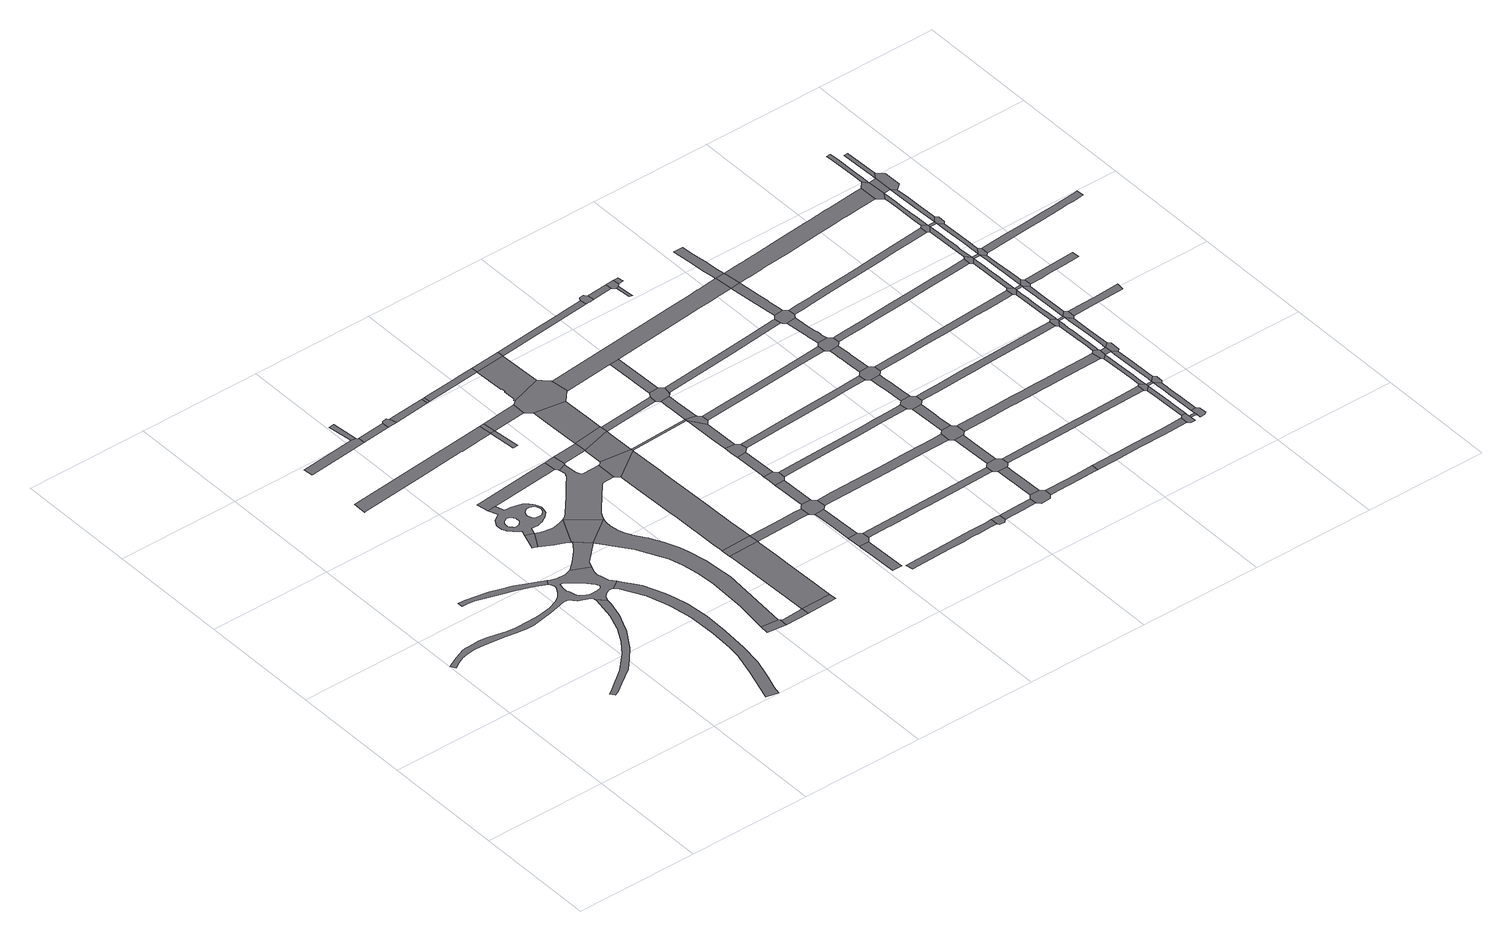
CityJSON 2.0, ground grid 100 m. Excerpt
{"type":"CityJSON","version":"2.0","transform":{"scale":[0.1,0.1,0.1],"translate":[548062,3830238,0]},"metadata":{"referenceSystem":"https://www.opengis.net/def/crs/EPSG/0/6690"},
"CityObjects":{
"road1":{"type":"Road","attributes":{"RoadStructureAttribute.sectionType":"1"},"geometry":[{"type":"MultiSurface","lod":"1","boundaries":[[[0,1,2,3,4,5,6,7,8,9,10,11,12,13,14,15,16,17,18,19,20,21,22,23,24,25,26,27,28,29,30,31,32,33,34,35,36,37,38,39,40,41,42,43,44,45,46,47,48,49,50,51,52,53,54,55,56,57,58,59,60],[61,62,63,64,65,66,67,68,69,70,71,72,73,74,75,76,77,78,79,80,81]]]}]},
"road2":{"type":"Road","attributes":{"RoadStructureAttribute.sectionType":"1"},"geometry":[{"type":"MultiSurface","lod":"1","boundaries":[[[53,82,83,84,85,86,87,88,89,90,91,92,93,94,95,96,97,98,99,100,101,102,103,54]]]}]},
"road3":{"type":"Road","attributes":{"RoadStructureAttribute.sectionType":"1"},"geometry":[{"type":"MultiSurface","lod":"1","boundaries":[[[104,105,106,107,108,109,110,111,112,113,114,12,11]]]}]},
"road4":{"type":"Road","attributes":{"RoadStructureAttribute.sectionType":"1"},"geometry":[{"type":"MultiSurface","lod":"1","boundaries":[[[115,116,117,118,119,120,121,122,123,124,125,126,127,60,59,128,129,130,131,132,133,134,135,136,137,138,139,140,141]]]}]},
"road5":{"type":"Road","attributes":{"RoadStructureAttribute.sectionType":"1"},"geometry":[{"type":"MultiSurface","lod":"1","boundaries":[[[142,143,144,145,146,147,148,149,150,151]]]}]},
"road6":{"type":"Road","geometry":[{"type":"MultiSurface","lod":"1","boundaries":[[[152,153,154,155,156,157]]]}]},
"road7":{"type":"Road","geometry":[{"type":"MultiSurface","lod":"1","boundaries":[[[158,159,160,161,162,5,4,163,164,165]]]}]},
"road8":{"type":"Road","attributes":{"RoadStructureAttribute.sectionType":"1"},"geometry":[{"type":"MultiSurface","lod":"1","boundaries":[[[166,167,168,169,170,171,172,173,157,156,174,175,176,177]]]}]},
"road9":{"type":"Road","geometry":[{"type":"MultiSurface","lod":"1","boundaries":[[[178,179,180,181,182]]]}]},
"road10":{"type":"Road","geometry":[{"type":"MultiSurface","lod":"1","boundaries":[[[183,184,185,152,157,186,187,188,189,190,191,192,193,194,195,196,197,198,199,200,201,202,203,204,205,206,207,208,209,210,211,212,213,214,215,216,217],[218,219,220,221,222,223,224,225,226,227,228,229,230,231,232,233,234,235,236,237,238,239,240,241,242,243,244,245,246,247,248,249,250,251,252,253,254,255],[256,257,258,259,260,261,262,263,264,265,266,267,268,269,270,271,272,273,274,275,276,277,278,279,280,281,282,283,284,285,286,287,288,289,290,291,292,293,294,295,296,297,298]]]}]},
"road11":{"type":"Road","attributes":{"RoadStructureAttribute.sectionType":"1"},"geometry":[{"type":"MultiSurface","lod":"1","boundaries":[[[299,300,301,302,303,304,305,306,307,308,309,310,311,312,313,314]]]}]},
"road12":{"type":"Road","geometry":[{"type":"MultiSurface","lod":"1","boundaries":[[[315,316,317,318,142,151]]]}]},
"road13":{"type":"Road","attributes":{"RoadStructureAttribute.sectionType":"1"},"geometry":[{"type":"MultiSurface","lod":"1","boundaries":[[[319,320,321,322,323,324,325,326,327,328,329,330,331,332,333,334,335,336,337,338,165,339,340,341,342,343,344,345,346,347,348,349,178,182]]]}]},
"road14":{"type":"Road","geometry":[{"type":"MultiSurface","lod":"1","boundaries":[[[177,176,158,165,338]]]}]},
"road15":{"type":"Road","attributes":{"RoadStructureAttribute.sectionType":"1"},"geometry":[{"type":"MultiSurface","lod":"1","boundaries":[[[350,181,180,351,352]]]}]},
"road16":{"type":"Road","attributes":{"RoadStructureAttribute.sectionType":"1"},"geometry":[{"type":"MultiSurface","lod":"1","boundaries":[[[353,149,148,354]]]}]},
"road17":{"type":"Road","attributes":{"RoadStructureAttribute.sectionType":"1"},"geometry":[{"type":"MultiSurface","lod":"1","boundaries":[[[355,356,357,358,206,205,359,360,361]]]}]},
"road18":{"type":"Road","geometry":[{"type":"MultiSurface","lod":"1","boundaries":[[[362,363,364,353,354,365,366]]]}]},
"road19":{"type":"Road","geometry":[{"type":"MultiSurface","lod":"1","boundaries":[[[367,368,352,351,369]]]}]},
"road20":{"type":"Road","geometry":[{"type":"MultiSurface","lod":"1","boundaries":[[[370,371,372,373,374,375,376,377,378,379,380,381,382,383,384,385,386,387,177,338,388,389,390,391,392,393,394,395,396]]]}]},
"road21":{"type":"Road","attributes":{"function":"3","RoadStructureAttribute.sectionType":"1"},"geometry":[{"type":"MultiSurface","lod":"1","boundaries":[[[397,398,399,400,401,402,403,404,405,406,407,368,367]]]}]},
"road22":{"type":"Road","attributes":{"RoadStructureAttribute.sectionType":"1"},"geometry":[{"type":"MultiSurface","lod":"1","boundaries":[[[408,409,410,411,366,365,412,413]]]}]},
"road23":{"type":"Road","geometry":[{"type":"MultiSurface","lod":"1","boundaries":[[[414,415,404,403]]]}]},
"road24":{"type":"Road","geometry":[{"type":"MultiSurface","lod":"1","boundaries":[[[416,355,361,417,418,378,377,419,420]]]}]},
"road25":{"type":"Road","geometry":[{"type":"MultiSurface","lod":"1","boundaries":[[[421,422,423,314]]]}]},
"road26":{"type":"Road","geometry":[{"type":"MultiSurface","lod":"1","boundaries":[[[424,299,314,423]]]}]},
"road27":{"type":"Road","geometry":[{"type":"MultiSurface","lod":"1","boundaries":[[[408,413,425,426]]]}]},
"road28":{"type":"Road","attributes":{"function":"3","RoadStructureAttribute.sectionType":"1"},"geometry":[{"type":"MultiSurface","lod":"1","boundaries":[[[427,428,429,430,431,432,433,434,435,436,437,438,439,440,441,442,443,444,445,415,414]]]}]},
"road29":{"type":"Road","attributes":{"RoadStructureAttribute.sectionType":"1"},"geometry":[{"type":"MultiSurface","lod":"1","boundaries":[[[446,447,416,420,448]]]}]},
"road30":{"type":"Road","attributes":{"RoadStructureAttribute.sectionType":"1"},"geometry":[{"type":"MultiSurface","lod":"1","boundaries":[[[449,450,424,423,451,452]]]}]},
"road31":{"type":"Road","geometry":[{"type":"MultiSurface","lod":"1","boundaries":[[[453,454,396,395,455,439,438,456]]]}]},
"road32":{"type":"Road","attributes":{"RoadStructureAttribute.sectionType":"1"},"geometry":[{"type":"MultiSurface","lod":"1","boundaries":[[[457,458,459,460,414,403,461,462,463,464,465,466,467]]]}]},
"road33":{"type":"Road","attributes":{"RoadStructureAttribute.sectionType":"1"},"geometry":[{"type":"MultiSurface","lod":"1","boundaries":[[[468,469,470,471,426,425,472]]]}]},
"road34":{"type":"Road","attributes":{"function":"3","RoadStructureAttribute.sectionType":"1"},"geometry":[{"type":"MultiSurface","lod":"1","boundaries":[[[473,474,475,476,448,477,478,479,453,456]]]}]},
"road35":{"type":"Road","geometry":[{"type":"MultiSurface","lod":"1","boundaries":[[[480,481,446,448,476,482,483]]]}]},
"road36":{"type":"Road","attributes":{"RoadStructureAttribute.sectionType":"1"},"geometry":[{"type":"MultiSurface","lod":"1","boundaries":[[[484,485,486,487,488,489,490]]]}]},
"road37":{"type":"Road","attributes":{"function":"3","RoadStructureAttribute.sectionType":"1"},"geometry":[{"type":"MultiSurface","lod":"1","boundaries":[[[491,492,446,481,493,494,495]]]}]},
"road38":{"type":"Road","geometry":[{"type":"MultiSurface","lod":"1","boundaries":[[[496,497,486,485,498,499,500]]]}]},
"road39":{"type":"Road","attributes":{"RoadStructureAttribute.sectionType":"1"},"geometry":[{"type":"MultiSurface","lod":"1","boundaries":[[[501,502,503,504,505,497,496]]]}]},
"road40":{"type":"Road","geometry":[{"type":"MultiSurface","lod":"1","boundaries":[[[506,507,508,509,510,449,452,511,491,495,512,513,514]]]}]},
"road41":{"type":"Road","geometry":[{"type":"MultiSurface","lod":"1","boundaries":[[[515,516,517,457,467,502,501,518,519,520]]]}]},
"road42":{"type":"Road","attributes":{"function":"3","RoadStructureAttribute.sectionType":"1"},"geometry":[{"type":"MultiSurface","lod":"1","boundaries":[[[521,522,472,523,524,525,526,527,528,529,530,508,507]]]}]},
"road43":{"type":"Road","attributes":{"RoadStructureAttribute.sectionType":"1"},"geometry":[{"type":"MultiSurface","lod":"1","boundaries":[[[531,532,516,515]]]}]},
"road44":{"type":"Road","geometry":[{"type":"MultiSurface","lod":"1","boundaries":[[[533,468,472,522]]]}]},
"road45":{"type":"Road","attributes":{"RoadStructureAttribute.sectionType":"1"},"geometry":[{"type":"MultiSurface","lod":"1","boundaries":[[[534,456,438,535,536]]]}]},
"road46":{"type":"Road","geometry":[{"type":"MultiSurface","lod":"1","boundaries":[[[537,538,539,540,532,531,541,542,543]]]}]},
"road47":{"type":"Road","attributes":{"RoadStructureAttribute.sectionType":"1"},"geometry":[{"type":"MultiSurface","lod":"1","boundaries":[[[544,545,483,482,546]]]}]},
"road48":{"type":"Road","attributes":{"RoadStructureAttribute.sectionType":"1"},"geometry":[{"type":"MultiSurface","lod":"1","boundaries":[[[547,548,549,550,539,538]]]}]},
"road49":{"type":"Road","attributes":{"RoadStructureAttribute.sectionType":"1"},"geometry":[{"type":"MultiSurface","lod":"1","boundaries":[[[551,552,553,554,555,556,557,558,559,560,561,562,563,564,565,566]]]}]},
"road50":{"type":"Road","geometry":[{"type":"MultiSurface","lod":"1","boundaries":[[[567,568,548,547,569,570,571,572,573]]]}]},
"road51":{"type":"Road","attributes":{"RoadStructureAttribute.sectionType":"1"},"geometry":[{"type":"MultiSurface","lod":"1","boundaries":[[[536,574,575,576,577,567,573,578]]]}]},
"road52":{"type":"Road","geometry":[{"type":"MultiSurface","lod":"1","boundaries":[[[534,536,578,579,580,581,582,583]]]}]},
"road53":{"type":"Road","attributes":{"RoadStructureAttribute.sectionType":"1"},"geometry":[{"type":"MultiSurface","lod":"1","boundaries":[[[584,585,586,587,588,589,534,583]]]}]},
"road54":{"type":"Road","geometry":[{"type":"MultiSurface","lod":"1","boundaries":[[[590,591,592,593,594,544,546,595,596,597,587,586,598,599]]]}]},
"road55":{"type":"Road","attributes":{"RoadStructureAttribute.sectionType":"1"},"geometry":[{"type":"MultiSurface","lod":"1","boundaries":[[[600,601,602,603,500,499,604,605,606,607,608,609,610,611]]]}]},
"road56":{"type":"Road","geometry":[{"type":"MultiSurface","lod":"1","boundaries":[[[612,613,614,615,616,617,618,593,592]]]}]},
"road57":{"type":"Road","attributes":{"RoadStructureAttribute.sectionType":"1"},"geometry":[{"type":"MultiSurface","lod":"1","boundaries":[[[619,620,621,622,623,624,625,626,533,522,627]]]}]},
"road58":{"type":"Road","geometry":[{"type":"MultiSurface","lod":"1","boundaries":[[[628,629,630,631,551,566,632,633,634,635,636]]]}]},
"road59":{"type":"Road","attributes":{"RoadStructureAttribute.sectionType":"1"},"geometry":[{"type":"MultiSurface","lod":"1","boundaries":[[[637,638,639,640,641,520,519,642,643,644]]]}]},
"road60":{"type":"Road","attributes":{"RoadStructureAttribute.sectionType":"1"},"geometry":[{"type":"MultiSurface","lod":"1","boundaries":[[[645,646,647,648,649,650,651,543,542,652,653,654,655,656,657]]]}]},
"road61":{"type":"Road","attributes":{"RoadStructureAttribute.sectionType":"1"},"geometry":[{"type":"MultiSurface","lod":"1","boundaries":[[[658,659,628,636,660,661]]]}]},
"road62":{"type":"Road","attributes":{"RoadStructureAttribute.sectionType":"1"},"geometry":[{"type":"MultiSurface","lod":"1","boundaries":[[[662,663,664,665,571,570,666,667,668,669,670,671,672]]]}]},
"road63":{"type":"Road","attributes":{"RoadStructureAttribute.sectionType":"1"},"geometry":[{"type":"MultiSurface","lod":"1","boundaries":[[[673,674,675,676,677,678,679,680,514,513,681,615,614,682,683,684,685,686,687,688,689,690,691]]]}]},
"road64":{"type":"Road","attributes":{"RoadStructureAttribute.sectionType":"1"},"geometry":[{"type":"MultiSurface","lod":"1","boundaries":[[[692,693,694,581,580,695,696,697,698]]]}]},
"road65":{"type":"Road","geometry":[{"type":"MultiSurface","lod":"1","boundaries":[[[699,700,701,702,658,661,703,704,705,706,707,708]]]}]},
"road66":{"type":"Road","geometry":[{"type":"MultiSurface","lod":"1","boundaries":[[[709,710,711,712,713,619,627,714,715,716,717]]]}]},
"road67":{"type":"Road","attributes":{"RoadStructureAttribute.sectionType":"1"},"geometry":[{"type":"MultiSurface","lod":"1","boundaries":[[[718,719,720,721,599,598,722,723,724,725,726,727]]]}]},
"road68":{"type":"Road","attributes":{"RoadStructureAttribute.sectionType":"1"},"geometry":[{"type":"MultiSurface","lod":"1","boundaries":[[[728,729,730,731,701,700,732,733,734,735]]]}]},
"road69":{"type":"Road","geometry":[{"type":"MultiSurface","lod":"1","boundaries":[[[736,737,738,739,600,611,740,728,735,741,742,743,744]]]}]},
"road70":{"type":"Road","attributes":{"RoadStructureAttribute.sectionType":"1"},"geometry":[{"type":"MultiSurface","lod":"1","boundaries":[[[745,717,716,746]]]}]},
"road71":{"type":"Road","attributes":{"RoadStructureAttribute.sectionType":"1"},"geometry":[{"type":"MultiSurface","lod":"1","boundaries":[[[747,748,749,750,751,752,738,737]]]}]},
"road72":{"type":"Road","geometry":[{"type":"MultiSurface","lod":"1","boundaries":[[[753,754,637,644,755,750,749,756,757,758]]]}]},
"road73":{"type":"Road","geometry":[{"type":"MultiSurface","lod":"1","boundaries":[[[759,760,761,762,763,764]]]}]},
"road74":{"type":"Road","geometry":[{"type":"MultiSurface","lod":"1","boundaries":[[[765,766,767,708,707,768,769,770,771,772,773]]]}]},
"road75":{"type":"Road","geometry":[{"type":"MultiSurface","lod":"1","boundaries":[[[774,745,746,775,764,763,776,777]]]}]},
"road76":{"type":"Road","attributes":{"RoadStructureAttribute.sectionType":"1"},"geometry":[{"type":"MultiSurface","lod":"1","boundaries":[[[778,779,780,781,782,783,784,785,754,753]]]}]},
"road77":{"type":"Road","attributes":{"RoadStructureAttribute.sectionType":"1"},"geometry":[{"type":"MultiSurface","lod":"1","boundaries":[[[786,787,774,777,788]]]}]},
"road78":{"type":"Road","geometry":[{"type":"MultiSurface","lod":"1","boundaries":[[[789,790,791,792,793,794,645,657,795,783,782,796,797,798]]]}]},
"road79":{"type":"Road","attributes":{"RoadStructureAttribute.sectionType":"1"},"geometry":[{"type":"MultiSurface","lod":"1","boundaries":[[[799,800,801,802,803,804,805,806,807,808,809,792,791]]]}]},
"road80":{"type":"Road","geometry":[{"type":"MultiSurface","lod":"1","boundaries":[[[810,811,812,813,814,815,662,672,816,806,805,817,818,819]]]}]},
"road81":{"type":"Road","attributes":{"RoadStructureAttribute.sectionType":"1"},"geometry":[{"type":"MultiSurface","lod":"1","boundaries":[[[820,821,822,823,824,825,826,827,828,829,813,812]]]}]},
"road82":{"type":"Road","geometry":[{"type":"MultiSurface","lod":"1","boundaries":[[[830,831,832,833,692,698,834,825,824,835,836,837]]]}]},
"road83":{"type":"Road","attributes":{"RoadStructureAttribute.sectionType":"1"},"geometry":[{"type":"MultiSurface","lod":"1","boundaries":[[[838,839,840,841,842,843,844,845,846,847,848,849,832,831]]]}]},
"road84":{"type":"Road","geometry":[{"type":"MultiSurface","lod":"1","boundaries":[[[850,851,852,718,727,853,845,844,854,855,856]]]}]},
"road85":{"type":"Road","attributes":{"RoadStructureAttribute.sectionType":"1"},"geometry":[{"type":"MultiSurface","lod":"1","boundaries":[[[857,858,859,860,861,862,863,691,864,851,850]]]}]},
"road86":{"type":"Road","geometry":[{"type":"MultiSurface","lod":"1","boundaries":[[[865,673,691,863]]]}]},
"road87":{"type":"Road","attributes":{"RoadStructureAttribute.sectionType":"1"},"geometry":[{"type":"MultiSurface","lod":"1","boundaries":[[[866,867,868,869,870,871,872,873,874,744,743,875,876,877,878,879,880,881,882,883]]]}]},
"road88":{"type":"Road","attributes":{"RoadStructureAttribute.sectionType":"1"},"geometry":[{"type":"MultiSurface","lod":"1","boundaries":[[[884,885,886,887,888,673,865,889,890,891,892,893,894,895]]]}]},
"road89":{"type":"Road","attributes":{"RoadStructureAttribute.sectionType":"1"},"geometry":[{"type":"MultiSurface","lod":"1","boundaries":[[[896,897,898,899,900,765,773,901,902,903,904,905]]]}]},
"road90":{"type":"Road","attributes":{"RoadStructureAttribute.sectionType":"1"},"geometry":[{"type":"MultiSurface","lod":"1","boundaries":[[[906,907,908,909,910,911,912,913,914,915,916,917,918,919,758,757,920,921,922,923,924,925,926,927,928,929,930,931,932,933,934]]]}]},
"road91":{"type":"Road","attributes":{"RoadStructureAttribute.sectionType":"1"},"geometry":[{"type":"MultiSurface","lod":"1","boundaries":[[[935,936,937,938,939,940,941,798,797,942,943,944,945,946,947,948,949,950,951,952]]]}]},
"road92":{"type":"Road","attributes":{"RoadStructureAttribute.sectionType":"1"},"geometry":[{"type":"MultiSurface","lod":"1","boundaries":[[[953,954,955,956,957,958,959,960,961,819,818,962,963,964,965,966,967,968,969,970,971,972]]]}]},
"road93":{"type":"Road","attributes":{"RoadStructureAttribute.sectionType":"1"},"geometry":[{"type":"MultiSurface","lod":"1","boundaries":[[[973,974,975,976,977,978,979,980,981,837,836,982,983,984,985,986,987,988,989,990]]]}]},
"road94":{"type":"Road","geometry":[{"type":"MultiSurface","lod":"1","boundaries":[[[991,992,993,994,896,905,995,996,997,998,999,1000]]]}]},
"road95":{"type":"Road","attributes":{"RoadStructureAttribute.sectionType":"1"},"geometry":[{"type":"MultiSurface","lod":"1","boundaries":[[[1001,1000,999,1002,1003]]]}]},
"road96":{"type":"Road","geometry":[{"type":"MultiSurface","lod":"1","boundaries":[[[1001,1004,1000]]]}]},
"road97":{"type":"Road","attributes":{"RoadStructureAttribute.sectionType":"1"},"geometry":[{"type":"MultiSurface","lod":"1","boundaries":[[[1005,1006,1007,1008,1009,1010,1011,1012,856,855,1013,1014,1015,1016,1017,1018,1019,1020,1021,1022]]]}]},
"road98":{"type":"Road","attributes":{"RoadStructureAttribute.sectionType":"1"},"geometry":[{"type":"MultiSurface","lod":"1","boundaries":[[[1023,1024,1025,1026,1027,1028,1029,1030,1031,1032,1033,1034,1035,1036,1037,993,992]]]}]},
"road99":{"type":"Road","geometry":[{"type":"MultiSurface","lod":"1","boundaries":[[[1038,1039,1040,1041,1042,1043,1001,1003,1044,1045,1046,1047,1048,1049]]]}]},
"road100":{"type":"Road","geometry":[{"type":"MultiSurface","lod":"1","boundaries":[[[1050,1051,866,883,1052,1053,1033,1032,1054]]]}]},
"road101":{"type":"Road","attributes":{"RoadStructureAttribute.sectionType":"1"},"geometry":[{"type":"MultiSurface","lod":"1","boundaries":[[[1055,1056,1057,1058,1059,1060,1061,1062,1063,1064,1065,1066,1067,1068,1069,1070,1071,1072,1073,865,863,1074,1075,1076,1077,1078,1079,1080,1081,1082,1083,1084,1085,1086,1087,1088,1089,1090,1091]]]}]},
"road102":{"type":"Road","attributes":{"RoadStructureAttribute.sectionType":"1"},"geometry":[{"type":"MultiSurface","lod":"1","boundaries":[[[1092,1093,1094,1095,1096,1097,1040,1039,1098,1099,1100,1101,1102]]]}]},
"road103":{"type":"Road","attributes":{"RoadStructureAttribute.sectionType":"1"},"geometry":[{"type":"MultiSurface","lod":"1","boundaries":[[[1103,1104,1054,1032,1105,1106,1092]]]}]},
"road104":{"type":"Road","attributes":{"RoadStructureAttribute.sectionType":"1"},"geometry":[{"type":"MultiSurface","lod":"1","boundaries":[[[1107,1108,1109,1110,1111,1112,1113,1114,1115,1116,1117,1118,1119,1120,1121,1050,1054]]]}]},
"road105":{"type":"Road","geometry":[{"type":"MultiSurface","lod":"1","boundaries":[[[1122,1123,1103,1092,1102,1124,1125,1126]]]}]},
"road106":{"type":"Road","geometry":[{"type":"MultiSurface","lod":"1","boundaries":[[[1127,906,934,1118,1117,1128,1129,1130,1131]]]}]},
"road107":{"type":"Road","attributes":{"RoadStructureAttribute.sectionType":"1"},"geometry":[{"type":"MultiSurface","lod":"1","boundaries":[[[1132,1133,1134,1135,1136,1137,1138,1139,1103,1123,1140,1141,1142,1143]]]}]},
"road108":{"type":"Road","attributes":{"RoadStructureAttribute.sectionType":"1"},"geometry":[{"type":"MultiSurface","lod":"1","boundaries":[[[1144,1128,1117,1145,1132]]]}]},
"road109":{"type":"Road","attributes":{"RoadStructureAttribute.sectionType":"1"},"geometry":[{"type":"MultiSurface","lod":"1","boundaries":[[[1146,1147,1148,1149,1150,1151,1152,1153,1154,1155,1156,1157,1158,1159,1160,1161,1127,1131]]]}]},
"road110":{"type":"Road","geometry":[{"type":"MultiSurface","lod":"1","boundaries":[[[1162,1144,1132,1143,1163,1164]]]}]},
"road111":{"type":"Road","geometry":[{"type":"MultiSurface","lod":"1","boundaries":[[[1165,1166,1167,935,952,1168,1156,1155,1169]]]}]},
"road112":{"type":"Road","attributes":{"RoadStructureAttribute.sectionType":"1"},"geometry":[{"type":"MultiSurface","lod":"1","boundaries":[[[1170,1171,1172,1173,1174,1175,1176,1177,1178,1144,1162,1179,1180,1181]]]}]},
"road113":{"type":"Road","attributes":{"RoadStructureAttribute.sectionType":"1"},"geometry":[{"type":"MultiSurface","lod":"1","boundaries":[[[1182,1183,1169,1155,1184,1170]]]}]},
"road114":{"type":"Road","attributes":{"RoadStructureAttribute.sectionType":"1"},"geometry":[{"type":"MultiSurface","lod":"1","boundaries":[[[1185,1186,1187,1188,1189,1190,1191,1192,1193,1194,1165,1169]]]}]},
"road115":{"type":"Road","geometry":[{"type":"MultiSurface","lod":"1","boundaries":[[[1195,1196,1182,1170,1181,1197,1198,1199]]]}]},
"road116":{"type":"Road","geometry":[{"type":"MultiSurface","lod":"1","boundaries":[[[1200,1201,1202,953,972,1203,1194,1193,1204]]]}]},
"road117":{"type":"Road","attributes":{"RoadStructureAttribute.sectionType":"1"},"geometry":[{"type":"MultiSurface","lod":"1","boundaries":[[[1205,1206,1207,1208,1209,1210,1182,1196,1211,1212,1213]]]}]},
"road118":{"type":"Road","attributes":{"RoadStructureAttribute.sectionType":"1"},"geometry":[{"type":"MultiSurface","lod":"1","boundaries":[[[1214,1215,1204,1193,1216,1205]]]}]},
"road119":{"type":"Road","attributes":{"RoadStructureAttribute.sectionType":"1"},"geometry":[{"type":"MultiSurface","lod":"1","boundaries":[[[1200,1217,1218,1219,1220,1221,1222,1223,1224,1225,1226,1201]]]}]},
"road120":{"type":"Road","geometry":[{"type":"MultiSurface","lod":"1","boundaries":[[[1227,1228,1214,1205,1213,1229,1230,1231]]]}]},
"road121":{"type":"Road","geometry":[{"type":"MultiSurface","lod":"1","boundaries":[[[1232,1233,1234,973,990,1235,1226,1225,1236]]]}]},
"road122":{"type":"Road","attributes":{"RoadStructureAttribute.sectionType":"1"},"geometry":[{"type":"MultiSurface","lod":"1","boundaries":[[[1237,1238,1239,1240,1241,1214,1228,1242,1243,1244,1245,1246]]]}]},
"road123":{"type":"Road","attributes":{"RoadStructureAttribute.sectionType":"1"},"geometry":[{"type":"MultiSurface","lod":"1","boundaries":[[[1247,1248,1236,1225,1249,1250]]]}]},
"road124":{"type":"Road","attributes":{"RoadStructureAttribute.sectionType":"1"},"geometry":[{"type":"MultiSurface","lod":"1","boundaries":[[[1251,1252,1253,1254,1255,1256,1257,1258,1259,1260,1261,1232,1236]]]}]},
"road125":{"type":"Road","geometry":[{"type":"MultiSurface","lod":"1","boundaries":[[[1262,1263,1247,1250,1237,1246,1264,1265,1266]]]}]},
"road126":{"type":"Road","geometry":[{"type":"MultiSurface","lod":"1","boundaries":[[[1267,1268,1005,1022,1269,1261,1260,1270]]]}]},
"road127":{"type":"Road","attributes":{"RoadStructureAttribute.sectionType":"1"},"geometry":[{"type":"MultiSurface","lod":"1","boundaries":[[[1271,1272,1273,1274,1199,1198,1275,1276,1277,1278,1279]]]}]},
"road128":{"type":"Road","attributes":{"RoadStructureAttribute.sectionType":"1"},"geometry":[{"type":"MultiSurface","lod":"1","boundaries":[[[1280,1281,1282,1283,1284,1285,1286,1247,1263,1287,1288,1289,1290]]]}]},
"road129":{"type":"Road","attributes":{"RoadStructureAttribute.sectionType":"1"},"geometry":[{"type":"MultiSurface","lod":"1","boundaries":[[[1291,1270,1260,1292,1280,1293]]]}]},
"road130":{"type":"Road","attributes":{"RoadStructureAttribute.sectionType":"1"},"geometry":[{"type":"MultiSurface","lod":"1","boundaries":[[[1294,1295,1296,1297,1298,1299,1300,1301,1302,1303,1304,1267,1270]]]}]},
"road131":{"type":"Road","geometry":[{"type":"MultiSurface","lod":"1","boundaries":[[[1305,1306,1293,1280,1290,1307,1308,1309]]]}]},
"road132":{"type":"Road","attributes":{"RoadStructureAttribute.sectionType":"1"},"geometry":[{"type":"MultiSurface","lod":"1","boundaries":[[[1310,1311,1312,1231,1230,1313,1314,1315,1316,1317,1318]]]}]},
"road133":{"type":"Road","geometry":[{"type":"MultiSurface","lod":"1","boundaries":[[[1319,1055,1091,1301,1300,1320]]]}]},
"road134":{"type":"Road","attributes":{"RoadStructureAttribute.sectionType":"1"},"geometry":[{"type":"MultiSurface","lod":"1","boundaries":[[[1321,1322,1323,1324,1325,1326,1293,1306,1327,1328,1329,1330,1331,1332]]]}]},
"road135":{"type":"Road","attributes":{"RoadStructureAttribute.sectionType":"1"},"geometry":[{"type":"MultiSurface","lod":"1","boundaries":[[[1333,1320,1300,1334,1321]]]}]},
"road136":{"type":"Road","attributes":{"RoadStructureAttribute.sectionType":"1"},"geometry":[{"type":"MultiSurface","lod":"1","boundaries":[[[1335,1336,1337,1338,1339,1340,1341,1342,1343,1319,1320]]]}]},
"road137":{"type":"Road","geometry":[{"type":"MultiSurface","lod":"1","boundaries":[[[1344,1333,1321,1332,1345,1346]]]}]},
"road138":{"type":"Road","attributes":{"RoadStructureAttribute.sectionType":"1"},"geometry":[{"type":"MultiSurface","lod":"1","boundaries":[[[1347,1348,1349,1350,1333,1344,1351,1352,1353,1354]]]}]},
"road139":{"type":"Road","attributes":{"RoadStructureAttribute.sectionType":"1"},"geometry":[{"type":"MultiSurface","lod":"1","boundaries":[[[1355,1356,1357,1358,1359,1360,1361,1362,1363,1266,1265,1364,1365,1366,1367,1368,1369,1370,1371,1372]]]}]}
},
"vertices":[
[1454,1709,0],[1439,1759,0],[1431,1806,0],[1433,1839,0],[1453,1889,0],[1312,1958,0],[1287,1947,0],[1265,1942,0],[1252,1939,0],[1190,1944,0],[1134,1963,0],[1121,1969,0],[1102,1930,0],[1115,1915,0],[1125,1893,0],[1123,1875,0],[1115,1855,0],[1096,1820,0],[1068,1788,0],[1064,1782,0],[1019,1752,0],[944,1724,0],[837,1705,0],[745,1699,0],[625,1703,0],[555,1710,0],[528,1715,0],[409,1738,0],[337,1748,0],[257,1747,0],[212,1742,0],[184,1739,0],[105,1705,0],[75,1690,0],[8,1657,0],[30,1619,0],[75,1645,0],[135,1676,0],[202,1689,0],[257,1694,0],[332,1690,0],[512,1668,0],[593,1658,0],[678,1646,0],[738,1644,0],[915,1676,0],[1062,1715,0],[1092,1713,0],[1107,1703,0],[1123,1686,0],[1145,1663,0],[1215,1634,0],[1243,1617,0],[1245,1602,0],[1306,1535,0],[1323,1575,0],[1355,1605,0],[1388,1618,0],[1405,1616,0],[1420,1613,0],[1488,1662,0],[1252,1819,0],[1264,1810,0],[1271,1804,0],[1311,1772,0],[1352,1723,0],[1364,1700,0],[1360,1685,0],[1357,1678,0],[1347,1673,0],[1322,1667,0],[1262,1667,0],[1251,1670,0],[1230,1677,0],[1192,1699,0],[1180,1717,0],[1174,1726,0],[1163,1770,0],[1156,1796,0],[1156,1823,0],[1165,1881,0],[1183,1876,0],
[1246,1582,0],[1213,1391,0],[1166,1266,0],[1161,1246,0],[1093,1125,0],[1014,1015,0],[964,964,0],[885,883,0],[718,761,0],[709,754,0],[669,731,0],[695,696,0],[734,714,0],[806,764,0],[938,856,0],[1011,939,0],[1096,1035,0],[1202,1206,0],[1226,1267,0],[1265,1352,0],[1269,1367,0],[1299,1490,0],
[903,2071,0],[808,2099,0],[733,2122,0],[543,2157,0],[489,2159,0],[488,2117,0],[533,2117,0],[591,2108,0],[764,2057,0],[889,2021,0],[1002,1977,0],
[1593,71,0],[1630,183,0],[1646,234,0],[1680,359,0],[1706,549,0],[1724,767,0],[1729,974,0],[1710,1159,0],[1681,1271,0],[1663,1348,0],[1596,1513,0],[1572,1546,0],[1508,1634,0],[1443,1596,0],[1545,1405,0],[1583,1280,0],[1586,1270,0],[1607,1203,0],[1634,1028,0],[1643,798,0],[1633,603,0],[1617,494,0],[1614,476,0],[1571,308,0],[1484,36,0],[1481,27,0],[1577,4,0],
[1047,4014,0],[592,3970,0],[601,3891,0],[607,3891,0],[611,3892,0],[999,3932,0],[1106,3943,0],[1100,3999,0],[1087,4007,0],[1086,4013,0],
[1315,2452,0],[1268,2312,0],[1283,2307,0],[1302,2298,0],[1303,2297,0],[1379,2427,0],
[1525,2187,0],[1480,2119,0],[1465,2103,0],[1379,2013,0],[1322,1962,0],[1477,1946,0],[1552,2018,0],[1628,2090,0],
[1582,2403,0],[1535,2396,0],[1520,2393,0],[1500,2395,0],[1475,2397,0],[1458,2401,0],[1433,2408,0],[1419,2411,0],[1407,2245,0],[1478,2210,0],[1516,2191,0],[1628,2420,0],
[1943,644,0],[1935,568,0],[2091,553,0],[2092,618,0],[2085,630,0],
[1329,2500,0],[1332,2492,0],[1321,2468,0],[1399,2483,0],[1457,2479,0],[1486,2487,0],[1502,2492,0],[1513,2498,0],[1531,2509,0],[1549,2520,0],[1588,2555,0],[1598,2595,0],[1599,2609,0],[1600,2622,0],[1585,2667,0],[1575,2681,0],[1557,2705,0],[1522,2727,0],[1444,2748,0],[1434,2749,0],[1379,2753,0],[1374,2770,0],[1359,2826,0],[1288,2818,0],[1317,2745,0],[1262,2707,0],[1233,2654,0],[1231,2638,0],[1230,2631,0],[1236,2604,0],[1248,2576,0],[1251,2569,0],[1269,2550,0],[1281,2537,0],[1325,2503,0],[1378,2588,0],[1371,2580,0],[1363,2573,0],[1356,2568,0],[1346,2565,0],[1336,2562,0],[1331,2563,0],[1326,2565,0],[1316,2567,0],[1308,2575,0],[1301,2580,0],[1300,2581,0],[1296,2587,0],[1291,2596,0],[1291,2597,0],[1288,2604,0],[1288,2614,0],[1288,2624,0],[1288,2627,0],[1290,2634,0],[1293,2642,0],[1300,2650,0],[1305,2657,0],[1312,2662,0],[1322,2667,0],[1330,2670,0],[1337,2672,0],[1352,2670,0],[1360,2665,0],[1368,2659,0],[1370,2658,0],[1375,2650,0],[1380,2643,0],[1385,2633,0],[1385,2625,0],[1385,2615,0],[1386,2605,0],[1383,2595,0],[1471,2594,0],[1468,2604,0],[1468,2612,0],[1468,2614,0],[1470,2624,0],[1473,2634,0],[1478,2644,0],[1485,2651,0],[1492,2656,0],[1500,2661,0],[1510,2667,0],[1520,2669,0],[1527,2667,0],[1535,2667,0],[1542,2667,0],[1552,2662,0],[1559,2658,0],[1560,2657,0],[1567,2650,0],[1575,2642,0],[1580,2635,0],[1583,2625,0],[1585,2615,0],[1585,2609,0],[1585,2605,0],[1583,2595,0],[1578,2585,0],[1573,2577,0],[1566,2570,0],[1558,2562,0],[1551,2557,0],[1541,2554,0],[1531,2552,0],[1529,2552,0],[1521,2552,0],[1519,2552,0],[1511,2554,0],[1508,2555,0],[1503,2556,0],[1493,2561,0],[1486,2569,0],[1478,2576,0],[1473,2584,0],
[1833,3578,0],[1560,3550,0],[1166,3510,0],[639,3457,0],[621,3455,0],[622,3343,0],[632,3344,0],[1170,3400,0],[1553,3440,0],[1568,3441,0],[1603,3445,0],[1692,3453,0],[1709,3455,0],[1772,3461,0],[1834,3468,0],[1841,3468,0],
[1081,4066,0],[1064,4228,0],[1022,4224,0],[1041,4062,0],
[2129,1211,0],[2121,1275,0],[2107,1450,0],[2078,1605,0],[2057,1676,0],[2049,1702,0],[2031,1744,0],[2021,1766,0],[2013,1782,0],[1981,1845,0],[1956,1894,0],[1954,1899,0],[1944,1914,0],[1890,1993,0],[1887,2000,0],[1867,2037,0],[1851,2089,0],[1839,2162,0],[1840,2209,0],[1846,2244,0],[1767,1908,0],[1810,1852,0],[1827,1818,0],[1897,1674,0],[1923,1621,0],[1956,1504,0],[1977,1384,0],[1983,1274,0],[1989,1217,0],[1975,907,0],[1945,664,0],
[2115,608,0],[2287,555,0],[2285,617,0],
[1333,4023,0],[1335,3967,0],
[1926,2985,0],[1766,2968,0],[1295,2920,0],[1273,2918,0],[1816,2872,0],[1865,2877,0],[1936,2885,0],
[1386,4047,0],[1351,4042,0],[1350,4041,0],[1417,3975,0],[1402,4029,0],
[2535,626,0],[2285,620,0],[2537,561,0],
[2062,2727,0],[2048,2731,0],[2036,2742,0],[2031,2754,0],[2026,2765,0],[2026,2767,0],[2019,2866,0],[2019,2878,0],[1953,2856,0],[1961,2803,0],[1958,2792,0],[1950,2778,0],[1945,2770,0],[1886,2700,0],[1807,2606,0],[1685,2463,0],[1660,2437,0],[1656,2435,0],[1862,2280,0],[1880,2309,0],[1902,2338,0],[1907,2344,0],[2079,2547,0],[2091,2555,0],[2105,2559,0],[2196,2562,0],[2199,2729,0],
[2535,639,0],[2531,780,0],[2523,1096,0],[2523,1097,0],[2521,1184,0],[2516,1369,0],[2516,1388,0],[2265,1382,0],[2266,1364,0],[2281,777,0],[2285,633,0],
[1708,4061,0],[1700,4061,0],[1701,4059,0],[1411,4030,0],[1672,4001,0],[1713,4005,0],
[2513,1469,0],[2263,1463,0],
[2015,2994,0],[1946,2874,0],[1947,2871,0],[2021,2884,0],[2025,2894,0],
[1861,3246,0],[1901,3249,0],[1881,3472,0],
[1873,3582,0],
[1739,4008,0],[1733,4064,0],
[2513,1482,0],[2512,1540,0],[2508,1675,0],[2502,1903,0],[2500,1963,0],[2490,2365,0],[2489,2413,0],[2489,2423,0],[2488,2452,0],[2482,2697,0],[2482,2700,0],[2482,2702,0],[2235,2531,0],[2235,2521,0],[2240,2359,0],[2250,1995,0],[2251,1957,0],[2261,1536,0],[2263,1475,0],
[2224,3016,0],[2221,3015,0],[2227,2913,0],
[2163,3612,0],[2086,3604,0],[2096,3495,0],[2160,3501,0],
[2229,2751,0],[2216,2735,0],[2210,2556,0],[2481,2721,0],
[2976,1479,0],[2921,1478,0],[2797,1475,0],[2719,1474,0],[2721,1393,0],[2753,1394,0],[2798,1395,0],[2904,1398,0],[2959,1399,0],[2978,1399,0],[2980,1399,0],
[2191,4108,0],[2057,4095,0],[2038,4092,0],[1752,4066,0],[2195,4052,0],
[2481,2724,0],[2481,2731,0],[2481,2734,0],[2475,2981,0],[2227,2904,0],[2228,2836,0],[2229,2771,0],
[2473,3040,0],[2473,3051,0],[2477,2981,0],[2473,3041,0],
[3111,785,0],[3109,904,0],[3027,902,0],[3027,891,0],[3030,785,0],[3035,553,0],[3118,555,0],
[2213,3458,0],[2217,3308,0],[2469,3200,0],[2468,3272,0],[2464,3416,0],
[3103,1024,0],[3024,1022,0],[3136,935,0],[3139,938,0],[3132,999,0],
[3093,1373,0],[3014,1369,0],[3017,1286,0],[3020,1178,0],[3024,1028,0],
[2482,3702,0],[2458,3724,0],[2202,3642,0],[2184,3628,0],[2168,3615,0],[2165,3496,0],[2540,3498,0],[2547,3499,0],[2531,3658,0],
[3091,1513,0],[3009,1512,0],[2990,1493,0],[3103,1382,0],[3125,1402,0],[3121,1483,0],
[2446,4074,0],[2446,4077,0],[2196,4040,0],[2203,3802,0],[2210,3802,0],[2212,3763,0],[2204,3762,0],[2204,3740,0],[2206,3664,0],[2194,3650,0],
[3084,1795,0],[3002,1792,0],
[2440,4132,0],
[2980,2746,0],[2482,2708,0],[2980,2731,0],
[3108,1888,0],[3080,1917,0],[2999,1914,0],[3001,1851,0],[3102,1816,0],[3108,1824,0],[3109,1887,0],
[2946,3090,0],[2943,3089,0],[2943,3028,0],
[3073,2199,0],[2993,2192,0],[2995,2090,0],[2999,1937,0],
[3917,560,0],[3866,558,0],[3722,555,0],[3690,555,0],[3605,551,0],[3588,551,0],[3147,539,0],[3154,481,0],[3491,489,0],[3582,491,0],[3615,492,0],[3691,496,0],[3766,496,0],[3855,499,0],[3908,500,0],[3918,500,0],
[2989,2323,0],[2991,2247,0],[3096,2222,0],[3107,2233,0],[3101,2293,0],[3092,2301,0],[3070,2319,0],
[2980,2718,0],[2980,2712,0],[2986,2442,0],[2987,2427,0],[3063,2605,0],
[3082,2629,0],[3089,2638,0],[3091,2698,0],[3088,2700,0],[3062,2723,0],
[3060,2725,0],[3055,2927,0],[3053,3010,0],[2973,3002,0],[2975,2925,0],[2975,2915,0],
[3077,3108,0],[3070,3114,0],[3052,3129,0],[2970,3124,0],[2951,3096,0],[2950,3021,0],[2951,3020,0],[2953,3019,0],[3072,3032,0],[3085,3102,0],
[4255,1026,0],[4168,1023,0],[3958,1018,0],[3686,1012,0],[3315,943,0],[3335,943,0],[3580,949,0],[3596,950,0],[3686,952,0],[3987,959,0],[4088,962,0],[4258,967,0],
[3049,3132,0],[3046,3291,0],[3040,3547,0],[2960,3541,0],[2966,3289,0],[2966,3279,0],[2970,3127,0],
[3244,4213,0],[3238,4213,0],[3064,4196,0],[3042,4193,0],[2808,4170,0],[2792,4167,0],[2791,4167,0],[2790,4167,0],[3250,4160,0],
[3991,561,0],[3961,561,0],[3953,561,0],[3951,561,0],[3931,491,0],[3931,484,0],[3968,479,0],[3970,480,0],[3992,501,0],
[4242,1508,0],[4165,1506,0],[3942,1500,0],[3681,1493,0],[3259,1485,0],[3682,1413,0],[4018,1422,0],[4244,1428,0],
[4229,1935,0],[4148,1931,0],[3979,1923,0],[3978,1923,0],[3909,1920,0],[3677,1909,0],[3194,1890,0],[3246,1830,0],[3247,1830,0],[3677,1849,0],[3766,1852,0],[3982,1863,0],[4233,1874,0],
[4270,568,0],[4122,563,0],[4155,505,0],[4269,509,0],
[4212,2362,0],[4137,2357,0],[4018,2349,0],[3673,2328,0],[3370,2249,0],[3384,2250,0],[3673,2268,0],[3795,2275,0],[3868,2280,0],[4035,2291,0],[4215,2301,0],
[4118,3815,0],[4028,3805,0],[3963,3798,0],[3941,3796,0],[3870,3789,0],[3658,3767,0],[3603,3761,0],[2539,3650,0],[2940,3539,0],[3040,3550,0],[3049,3551,0],[3053,3551,0],[3660,3616,0],[3698,3619,0],[3821,3633,0],[3950,3646,0],[3957,3647,0],[4023,3654,0],[4134,3666,0],
[4195,2788,0],[3983,2771,0],[3669,2744,0],[3669,2684,0],[3789,2694,0],[3969,2709,0],[4198,2728,0],
[4395,584,0],[4377,601,0],[4296,599,0],[4280,579,0],[4279,499,0],[4299,480,0],[4378,483,0],[4396,504,0],[4406,515,0],[4406,574,0],
[3297,4243,0],[3294,4246,0],[3259,4243,0],[3257,4240,0],[3256,4238,0],[3284,4163,0],[3287,4163,0],[3322,4167,0],[3316,4222,0],
[4151,3212,0],[4139,3210,0],[3892,3184,0],[3664,3161,0],[3081,3041,0],[3084,3042,0],[3665,3101,0],[3796,3114,0],[3987,3134,0],[4157,3152,0],
[4288,940,0],[4292,797,0],[4293,768,0],[4294,700,0],[4374,700,0],[4372,798,0],[4369,869,0],[4368,939,0],
[4384,1041,0],[4364,1060,0],[4284,1057,0],[4265,1037,0],[4269,957,0],[4377,949,0],[4388,961,0],[4397,971,0],[4394,1030,0],
[3486,4237,0],[3490,4184,0],
[4357,1313,0],[4355,1401,0],[4355,1402,0],[4276,1398,0],[4281,1208,0],[4283,1117,0],
[4352,1540,0],[4271,1538,0],[4265,1408,0],[4363,1410,0],[4384,1431,0],[4381,1510,0],
[3533,4036,0],[3546,4034,0],[3558,4032,0],[3558,4035,0],[3545,4169,0],[3522,4164,0],
[4831,584,0],[4775,582,0],[4609,578,0],[4481,516,0],[4670,520,0],[4810,522,0],[4812,522,0],[4818,522,0],[4833,523,0],
[3560,4244,0],[3518,4166,0],[3544,4171,0],[3564,4192,0],
[4350,1585,0],[4348,1640,0],[4347,1717,0],[4344,1809,0],[4343,1849,0],[4263,1845,0],[4264,1806,0],[4267,1713,0],
[3600,4248,0],[3594,4247,0],[3606,4196,0],
[4361,1950,0],[4360,1951,0],[4340,1969,0],[4260,1967,0],[4240,1947,0],[4238,1944,0],[4242,1865,0],[4363,1870,0],[4372,1880,0],[4372,1941,0],
[4336,2050,0],[4330,2182,0],[4330,2183,0],[4329,2190,0],[4326,2255,0],[4326,2260,0],[4326,2279,0],[4246,2274,0],[4249,2196,0],[4250,2179,0],[4252,2132,0],
[4344,2380,0],[4342,2382,0],[4321,2400,0],[4241,2394,0],[4222,2373,0],[4221,2372,0],[4225,2292,0],[4345,2300,0],[4355,2311,0],[4354,2371,0],
[4319,2451,0],[4313,2584,0],[4312,2598,0],[4311,2616,0],[4307,2708,0],[4228,2702,0],[4230,2649,0],[4232,2601,0],[4233,2580,0],[4235,2517,0],
[4321,2808,0],[4300,2824,0],[4219,2819,0],[4203,2798,0],[4209,2719,0],[4326,2728,0],[4335,2739,0],[4333,2799,0],
[4294,2877,0],[4293,2886,0],[4289,2925,0],[4287,2945,0],[4279,3024,0],[4274,3081,0],[4268,3133,0],[4190,3124,0],[4206,2952,0],[4209,2923,0],[4210,2917,0],[4216,2859,0],
[4256,3255,0],[4177,3244,0],[4159,3222,0],[4167,3143,0],[4286,3158,0],[4293,3166,0],[4288,3227,0],
[4251,3307,0],[4249,3329,0],[4245,3369,0],[4242,3394,0],[4242,3395,0],[4233,3483,0],[4214,3673,0],[4158,3430,0],
[4199,3822,0],
[5628,1062,0],[5458,1058,0],[5178,1050,0],[4980,1045,0],[4900,1043,0],[4898,1043,0],[4750,1040,0],[4565,1034,0],[4456,1031,0],[4551,974,0],[4733,979,0],[4918,984,0],[5121,989,0],[5280,993,0],[5432,997,0],[5433,997,0],[5475,998,0],[5629,1002,0],
[4078,4225,0],[4093,4078,0],[4101,3990,0],[4108,3922,0],[4115,3853,0],[4192,3888,0],[4192,3889,0],[4182,3985,0],[4181,3998,0],[4176,4050,0],[4169,4120,0],[4158,4224,0],
[5637,602,0],[5458,597,0],[5217,592,0],[5057,589,0],[5031,588,0],[4844,523,0],[4986,526,0],[5217,532,0],[5435,537,0],[5637,542,0],
[5613,1542,0],[5509,1539,0],[5417,1537,0],[5337,1535,0],[5179,1531,0],[5100,1529,0],[5007,1527,0],[4978,1526,0],[4896,1523,0],[4819,1522,0],[4763,1521,0],[4645,1517,0],[4521,1514,0],[4423,1512,0],[4460,1433,0],[4614,1437,0],[4722,1439,0],[4821,1442,0],[4861,1443,0],[4890,1443,0],[4941,1445,0],[5038,1447,0],[5102,1449,0],[5156,1451,0],[5304,1455,0],[5419,1457,0],[5431,1457,0],[5553,1460,0],[5620,1462,0],
[5603,1996,0],[5424,1987,0],[5185,1977,0],[4988,1969,0],[4786,1960,0],[4602,1951,0],[4452,1945,0],[4508,1885,0],[4625,1891,0],[4744,1896,0],[4854,1900,0],[5000,1908,0],[5124,1914,0],[5246,1919,0],[5348,1924,0],[5452,1928,0],[5547,1933,0],[5603,1935,0],
[5592,2451,0],[5589,2450,0],[5566,2448,0],[5422,2439,0],[5222,2426,0],[5019,2413,0],[4854,2403,0],[4681,2392,0],[4524,2381,0],[4444,2316,0],[4570,2324,0],[4698,2332,0],[4809,2339,0],[4978,2349,0],[5147,2361,0],[5254,2368,0],[5350,2373,0],[5462,2380,0],[5566,2387,0],[5593,2389,0],
[5581,2902,0],[5507,2896,0],[5397,2886,0],[5273,2877,0],[5149,2867,0],[5006,2855,0],[4878,2844,0],[4618,2822,0],[4435,2807,0],[4422,2747,0],[4543,2757,0],[4693,2769,0],[4862,2783,0],[5027,2796,0],[5166,2808,0],[5356,2824,0],[5503,2837,0],[5579,2843,0],
[5694,595,0],[5693,624,0],[5658,623,0],[5648,613,0],[5649,533,0],[5660,524,0],[5695,524,0],[5695,535,0],[5695,564,0],[5694,585,0],
[5746,587,0],[5710,565,0],[5747,566,0],
[5708,586,0],
[5566,3358,0],[5397,3340,0],[5108,3310,0],[4943,3292,0],[4818,3280,0],[4636,3261,0],[4486,3246,0],[4372,3235,0],[4372,3174,0],[4471,3183,0],[4655,3202,0],[4841,3221,0],[5017,3239,0],[5133,3251,0],[5231,3260,0],[5284,3266,0],[5403,3278,0],[5568,3295,0],
[5691,702,0],[5690,740,0],[5689,811,0],[5687,867,0],[5686,902,0],[5683,991,0],[5683,993,0],[5683,998,0],[5683,1016,0],[5683,1022,0],[5649,981,0],[5651,914,0],[5652,878,0],[5652,877,0],[5653,811,0],
[5793,618,0],[5785,624,0],[5745,624,0],[5745,617,0],[5745,604,0],[5746,596,0],[5747,557,0],[5747,531,0],[5787,532,0],[5795,538,0],[5809,549,0],[5807,609,0],
[5647,1080,0],[5638,1072,0],[5638,992,0],[5642,988,0],[5682,1042,0],
[5524,3955,0],[5482,3952,0],[5327,3936,0],[5249,3928,0],[5212,3925,0],[5211,3924,0],[5209,3924,0],[5183,3922,0],[5030,3906,0],[5029,3906,0],[4974,3901,0],[4718,3874,0],[4544,3857,0],[4479,3851,0],[4418,3845,0],[4414,3844,0],[4412,3844,0],[4411,3844,0],[4309,3834,0],[4233,3675,0],[4284,3680,0],[4315,3683,0],[4368,3688,0],[4429,3695,0],[4456,3698,0],[4535,3706,0],[4559,3708,0],[4688,3720,0],[4945,3747,0],[5071,3760,0],[5178,3770,0],[5224,3775,0],[5249,3778,0],[5336,3787,0],[5343,3787,0],[5438,3796,0],[5524,3805,0],
[5736,1023,0],[5736,1014,0],[5736,985,0],[5738,917,0],[5739,836,0],[5741,811,0],[5781,812,0],[5780,839,0],[5778,917,0],[5777,929,0],[5776,986,0],
[5736,1044,0],[5698,1043,0],[5698,1023,0],[5736,1024,0],
[5682,1046,0],[5682,1052,0],[5681,1073,0],[5681,1081,0],[5679,1144,0],[5679,1180,0],[5675,1305,0],[5675,1342,0],[5671,1441,0],[5671,1443,0],[5670,1473,0],[5637,1443,0],[5637,1442,0],[5641,1302,0],[5645,1171,0],
[5784,1076,0],[5774,1085,0],[5785,996,0],[5794,1006,0],[5796,1065,0],
[5634,1562,0],[5674,1533,0],[5673,1543,0],[5671,1543,0],[5665,1543,0],
[5724,1475,0],[5724,1464,0],[5725,1444,0],[5725,1443,0],[5725,1437,0],[5730,1261,0],[5735,1084,0],[5735,1074,0],[5772,1134,0],[5767,1299,0],[5765,1445,0],[5765,1447,0],
[5723,1534,0],[5673,1473,0],
[5665,1564,0],[5665,1565,0],[5669,1566,0],[5666,1670,0],[5664,1702,0],[5662,1831,0],[5661,1863,0],[5660,1916,0],[5659,1956,0],[5659,1961,0],[5624,1915,0],[5629,1765,0],[5630,1731,0],[5630,1730,0],[5633,1642,0],[5634,1563,0],
[5762,1566,0],[5785,1466,0],[5784,1546,0],
[5623,2015,0],[5616,2009,0],[5611,2004,0],[5614,1925,0],[5658,1982,0],
[5714,1964,0],[5714,1954,0],[5715,1925,0],[5715,1920,0],[5716,1873,0],[5721,1717,0],[5724,1567,0],[5724,1565,0],[5724,1544,0],[5758,1748,0],[5755,1858,0],[5753,1921,0],
[5713,1984,0],[5672,1983,0],[5674,1962,0],
[5657,1988,0],[5657,1992,0],[5657,2005,0],[5655,2097,0],[5654,2133,0],[5651,2256,0],[5651,2293,0],[5648,2371,0],[5647,2411,0],[5613,2370,0],
[5770,2005,0],[5750,2022,0],[5755,1922,0],[5772,1941,0],[5773,2002,0],
[5646,2435,0],[5609,2471,0],[5605,2466,0],[5595,2387,0],[5647,2434,0],
[5703,2413,0],[5703,2404,0],[5704,2380,0],[5706,2328,0],[5710,2147,0],[5713,2021,0],[5749,2109,0],[5746,2227,0],[5742,2381,0],
[5703,2436,0],[5662,2435,0],[5662,2412,0],
[5647,2442,0],[5646,2464,0],[5643,2557,0],[5643,2593,0],[5640,2716,0],[5638,2751,0],[5637,2824,0],[5636,2838,0],[5636,2865,0],[5601,2823,0],
[5750,2469,0],[5740,2479,0],[5753,2392,0],[5761,2401,0],[5758,2461,0],
[5598,2926,0],[5592,2917,0],[5590,2914,0],[5590,2834,0],[5635,2886,0],
[5695,2866,0],[5694,2857,0],[5695,2836,0],[5695,2810,0],[5703,2471,0],[5740,2481,0],[5739,2515,0],[5739,2587,0],[5732,2736,0],[5728,2837,0],
[5694,2888,0],[5649,2886,0],[5651,2866,0],[5694,2866,0],
[5635,2895,0],[5634,2918,0],[5631,3010,0],[5631,3047,0],[5628,3171,0],[5627,3206,0],[5626,3280,0],[5626,3293,0],[5625,3316,0],[5625,3325,0],[5589,3280,0],
[5738,2927,0],[5729,2936,0],[5739,2846,0],[5749,2857,0],[5748,2917,0],
[5587,3378,0],[5577,3368,0],[5578,3288,0],[5624,3347,0],
[6229,2023,0],[6184,2021,0],[6010,2013,0],[5915,2008,0],[5773,1941,0],[5930,1949,0],[6013,1953,0],[6028,1953,0],[6222,1962,0],
[5683,3325,0],[5684,3316,0],[5684,3290,0],[5686,3249,0],[5691,3048,0],[5694,2935,0],[5694,2923,0],[5727,2965,0],[5727,3016,0],[5724,3139,0],[5718,3291,0],
[5639,3347,0],[5638,3324,0],[5683,3348,0],
[5623,3378,0],[5620,3485,0],[5618,3524,0],[5615,3645,0],[5614,3681,0],[5612,3760,0],[5610,3810,0],[5576,3760,0],[5580,3692,0],[5581,3613,0],[5586,3451,0],
[5727,3383,0],[5717,3392,0],[5728,3303,0],[5737,3313,0],[5738,3374,0],
[6209,2488,0],[6133,2484,0],[5938,2471,0],[5774,2401,0],[5859,2406,0],[5950,2411,0],[6052,2418,0],[6162,2424,0],[6212,2427,0],
[5571,4006,0],[5603,3968,0],
[5671,3818,0],[5672,3783,0],[5675,3675,0],[5680,3463,0],[5682,3391,0],[5683,3379,0],[5715,3413,0],[5714,3469,0],[5712,3543,0],[5710,3586,0],[5709,3672,0],[5706,3784,0],
[5668,3976,0],[5624,3812,0],
[5602,4006,0],[5601,4036,0],[5600,4109,0],[5597,4309,0],[5595,4379,0],[5560,4378,0],[5564,4309,0],[5566,4215,0],[5569,4119,0],
[5701,4025,0],[5758,3829,0],[5754,3979,0],
[5662,4310,0],[5664,4169,0],[5667,4041,0],[5667,4024,0],[5699,4078,0],[5696,4197,0],[5693,4304,0],[5693,4310,0],
[6656,2993,0],[6613,2989,0],[6503,2979,0],[6427,2972,0],[6330,2964,0],[6226,2955,0],[6108,2947,0],[5992,2937,0],[5850,2925,0],[5788,2859,0],[5924,2871,0],[6153,2890,0],[6265,2899,0],[6350,2905,0],[6462,2916,0],[6520,2921,0],[6565,2924,0],[6660,2933,0]
]}
